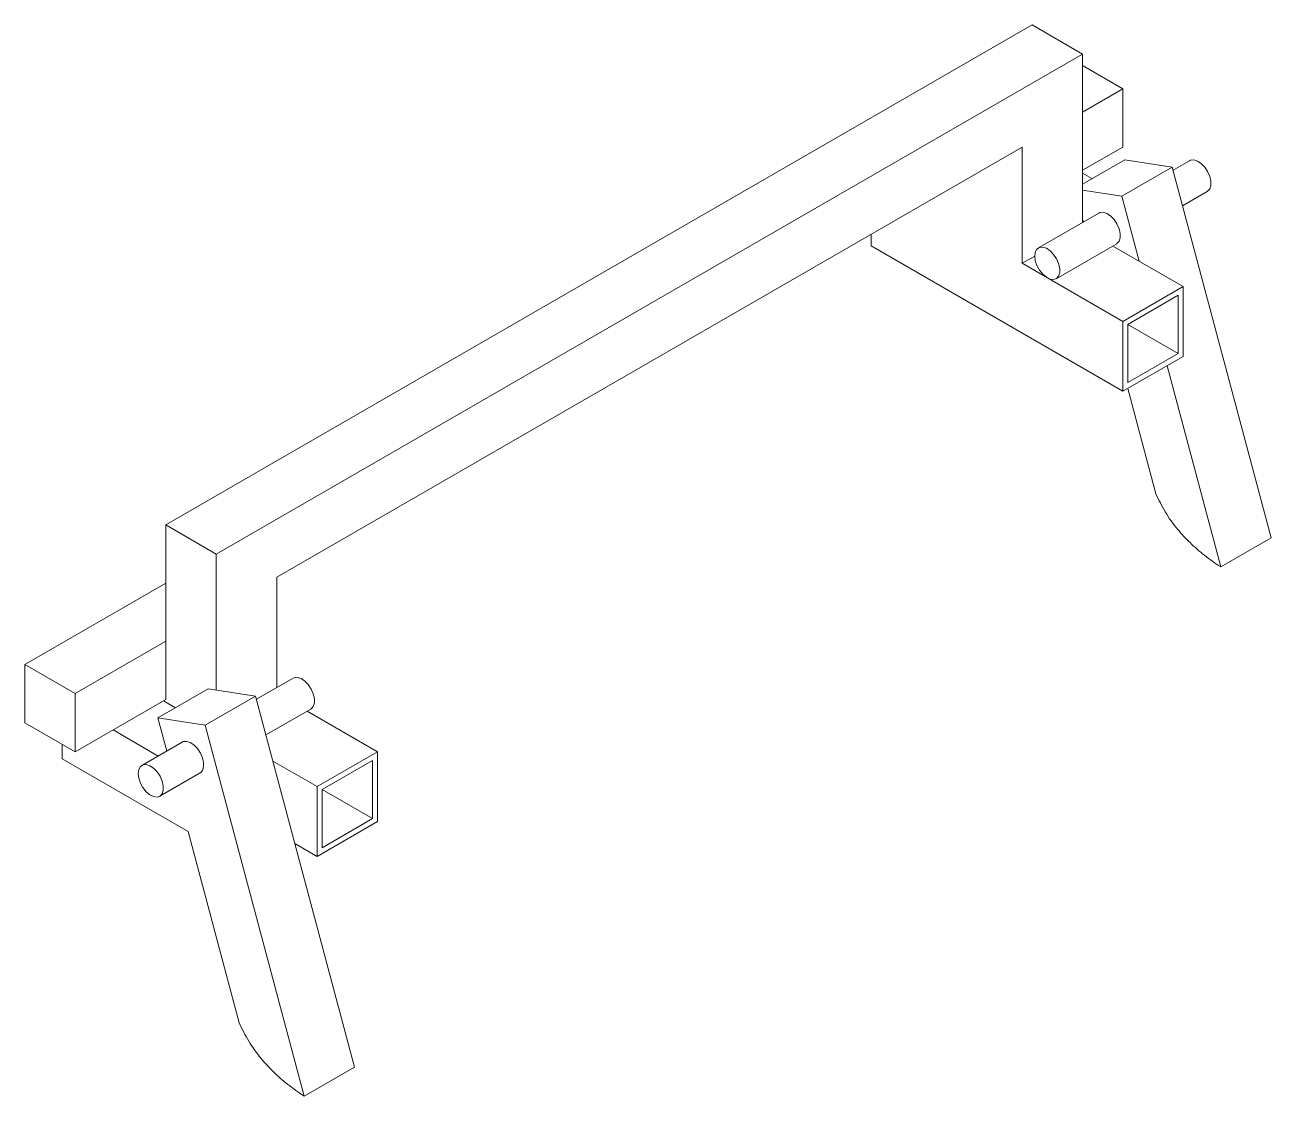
# Model space of a CAD drawing. Header units: millimetres. Extents: x 0 to 1189, y 0 to 841.
# Drawn here: x 752.3 to 927.2, y 299 to 449.4 of the extents above; entities that cross this region are included whole.
import ezdxf

# ---------------------------------------------------------------- set-up
doc = ezdxf.new("R2010")
doc.units = ezdxf.units.MM

msp = doc.modelspace()

# ---------------------------------------------------------------- linework, layer by layer
at = {"color": 7, "linetype": 'Continuous', "lineweight": 15}
for p, q in [((893.68, 449.43), (772.06, 379.22)), ((893.68, 449.43), (900.75, 445.35)), ((900.75, 445.35), (779.13, 375.14)), ((900.75, 421.7), (900.75, 445.35)), ((906.41, 440.45), (900.75, 443.72)), ((906.41, 440.45), (900.75, 437.19)), ((906.41, 432.29), (906.41, 440.45)), ((892.26, 432.29), (787.61, 371.87)), ((892.26, 432.29), (892.26, 415.96)), ((906.41, 432.29), (900.75, 429.02)), ((906.69, 430.51), (900.75, 427.08)), ((913.33, 429.47), (906.69, 430.51)), ((913.33, 429.47), (906.26, 425.39)), ((913.33, 429.47), (927.22, 377.41)), ((915.76, 430.37), (913.45, 429.03)), ((885.19, 428.2), (885.19, 428.21)), ((885.19, 428.21), (885.19, 428.2)), ((900.75, 428.61), (902.07, 427.85)), ((906.26, 425.39), (900.75, 426.25)), ((906.26, 425.39), (908.69, 416.27)), ((914.78, 424.03), (918.26, 426.04)), ((878.12, 424.12), (878.12, 424.12)), ((878.12, 424.12), (878.12, 424.12)), ((903.04, 423.02), (894.55, 418.12)), ((900.86, 421.77), (900.75, 422.18)), ((871.05, 418.4), (871.05, 420.04)), ((906.41, 397.99), (871.05, 418.4)), ((897.05, 413.79), (905.54, 418.69)), ((914.89, 412.69), (905.02, 418.39)), ((894.03, 416.98), (892.26, 415.96)), ((906.41, 407.79), (892.26, 415.96)), ((906.41, 407.79), (914.89, 412.69)), ((907.11, 407.38), (914.19, 411.47)), ((914.19, 411.47), (914.19, 403.3)), ((914.89, 412.69), (914.89, 402.89)), ((906.41, 397.99), (906.41, 407.79)), ((907.11, 399.22), (907.11, 407.38)), ((914.19, 403.3), (907.11, 407.38)), ((914.89, 402.89), (906.41, 397.99)), ((914.19, 403.3), (907.11, 399.22)), ((912.61, 401.58), (920.14, 373.32)), ((911.03, 383.61), (907.09, 398.39)), ((772.06, 379.22), (772.06, 362.89)), ((772.06, 379.22), (779.13, 375.14)), ((927.22, 377.41), (920.14, 373.32)), ((779.13, 375.14), (779.13, 356.04)), ((752.26, 359.63), (772.06, 371.06)), ((787.61, 371.87), (787.61, 356.39)), ((759.33, 355.54), (772.06, 362.89)), ((772.06, 362.89), (772.06, 354.73)), ((752.26, 351.46), (752.26, 359.63)), ((759.33, 355.54), (752.26, 359.63)), ((789.9, 357.71), (784.75, 354.74)), ((759.33, 347.38), (759.33, 355.54)), ((777.99, 356.22), (770.92, 352.14)), ((784.64, 355.17), (777.57, 351.09)), ((784.64, 355.17), (777.99, 356.22)), ((784.64, 355.17), (798.52, 303.11)), ((759.33, 347.38), (772.06, 354.73)), ((771.7, 354.52), (773.38, 353.55)), ((772.17, 347.47), (770.92, 352.14)), ((777.57, 351.09), (770.92, 352.14)), ((786.09, 349.74), (792.4, 353.38)), ((801.76, 347.38), (791.88, 353.08)), ((752.26, 351.46), (759.33, 347.38)), ((764.63, 350.44), (770.97, 346.78)), ((777.57, 351.09), (791.45, 299.03)), ((757.5, 346.39), (757.5, 348.44)), ((774.34, 348.73), (768.69, 345.46)), ((801.76, 347.38), (793.27, 342.48)), ((801.76, 337.58), (801.76, 347.38)), ((775.18, 336.19), (757.5, 346.39)), ((793.27, 342.48), (787.07, 346.06)), ((801.05, 346.15), (793.98, 342.07)), ((801.05, 337.99), (801.05, 346.15)), ((771.19, 341.13), (776.84, 344.4)), ((793.27, 342.48), (793.27, 332.68)), ((793.98, 342.07), (793.98, 333.91)), ((801.05, 337.99), (793.98, 342.07)), ((793.98, 333.91), (801.05, 337.99)), ((782.34, 309.32), (775.18, 336.19)), ((793.27, 332.68), (801.76, 337.58)), ((793.27, 332.68), (790.16, 334.48)), ((798.52, 303.11), (791.45, 299.03))]:
    msp.add_line(p, q, dxfattribs=at)
at = {"color": 7, "linetype": 'Continuous', "lineweight": 15, "flags": 128}
for points in [[(915.76, 430.37), (915.91, 430.44), (916.37, 430.48), (916.88, 430.32), (917.41, 429.97), (917.9, 429.46), (918.31, 428.84), (918.61, 428.17), (918.76, 427.5), (918.76, 426.89), (918.61, 426.4), (918.31, 426.07), (918.26, 426.04)], [(903.04, 423.02), (903.18, 423.09), (903.64, 423.13), (904.15, 422.97), (904.68, 422.62), (905.17, 422.11), (905.58, 421.5), (905.88, 420.82), (906.03, 420.15), (906.03, 419.54), (905.88, 419.05), (905.58, 418.72), (905.54, 418.69)], [(894.03, 416.98), (894.11, 417.53), (894.34, 417.95), (894.7, 418.19), (895.15, 418.23), (895.67, 418.07), (896.19, 417.72), (896.68, 417.22), (897.1, 416.6), (897.39, 415.92), (897.55, 415.25), (897.55, 414.64), (897.39, 414.15), (897.1, 413.82), (896.68, 413.68), (896.19, 413.74), (895.67, 414), (895.15, 414.43), (894.7, 415), (894.34, 415.65), (894.11, 416.33), (894.03, 416.98)], [(789.9, 357.71), (790.05, 357.78), (790.5, 357.82), (791.02, 357.66), (791.54, 357.31), (792.03, 356.8), (792.44, 356.18), (792.74, 355.51), (792.9, 354.84), (792.9, 354.23), (792.74, 353.74), (792.44, 353.41), (792.4, 353.38)], [(774.34, 348.73), (774.49, 348.8), (774.95, 348.84), (775.46, 348.67), (775.99, 348.33), (776.48, 347.82), (776.89, 347.2), (777.19, 346.53), (777.34, 345.86), (777.34, 345.25), (777.19, 344.76), (776.89, 344.43), (776.84, 344.4)], [(768.17, 344.32), (768.25, 344.87), (768.47, 345.29), (768.83, 345.53), (769.29, 345.57), (769.8, 345.41), (770.33, 345.06), (770.82, 344.55), (771.23, 343.94), (771.53, 343.26), (771.68, 342.59), (771.68, 341.98), (771.53, 341.49), (771.23, 341.16), (770.82, 341.02), (770.33, 341.08), (769.8, 341.34), (769.29, 341.77), (768.83, 342.34), (768.47, 342.99), (768.25, 343.67), (768.17, 344.32)]]:
    msp.add_lwpolyline(points, dxfattribs=at)
at = {"color": 7, "linetype": 'Continuous', "lineweight": 15}
for points in [[(920.14, 373.32), (919.38, 373.85), (917.92, 374.85), (915.87, 376.64), (914, 378.65), (912.31, 380.97), (911.45, 382.74), (911.03, 383.61)], [(791.45, 299.03), (790.68, 299.56), (789.23, 300.56), (787.18, 302.34), (785.31, 304.36), (783.61, 306.68), (782.76, 308.45), (782.34, 309.32)]]:
    msp.add_open_spline(points, degree=3, knots=[0, 0, 0, 0, 0.220408, 0.419745, 0.602302, 0.803416, 1, 1, 1, 1], dxfattribs=at)

doc.saveas('drawing.dxf')
